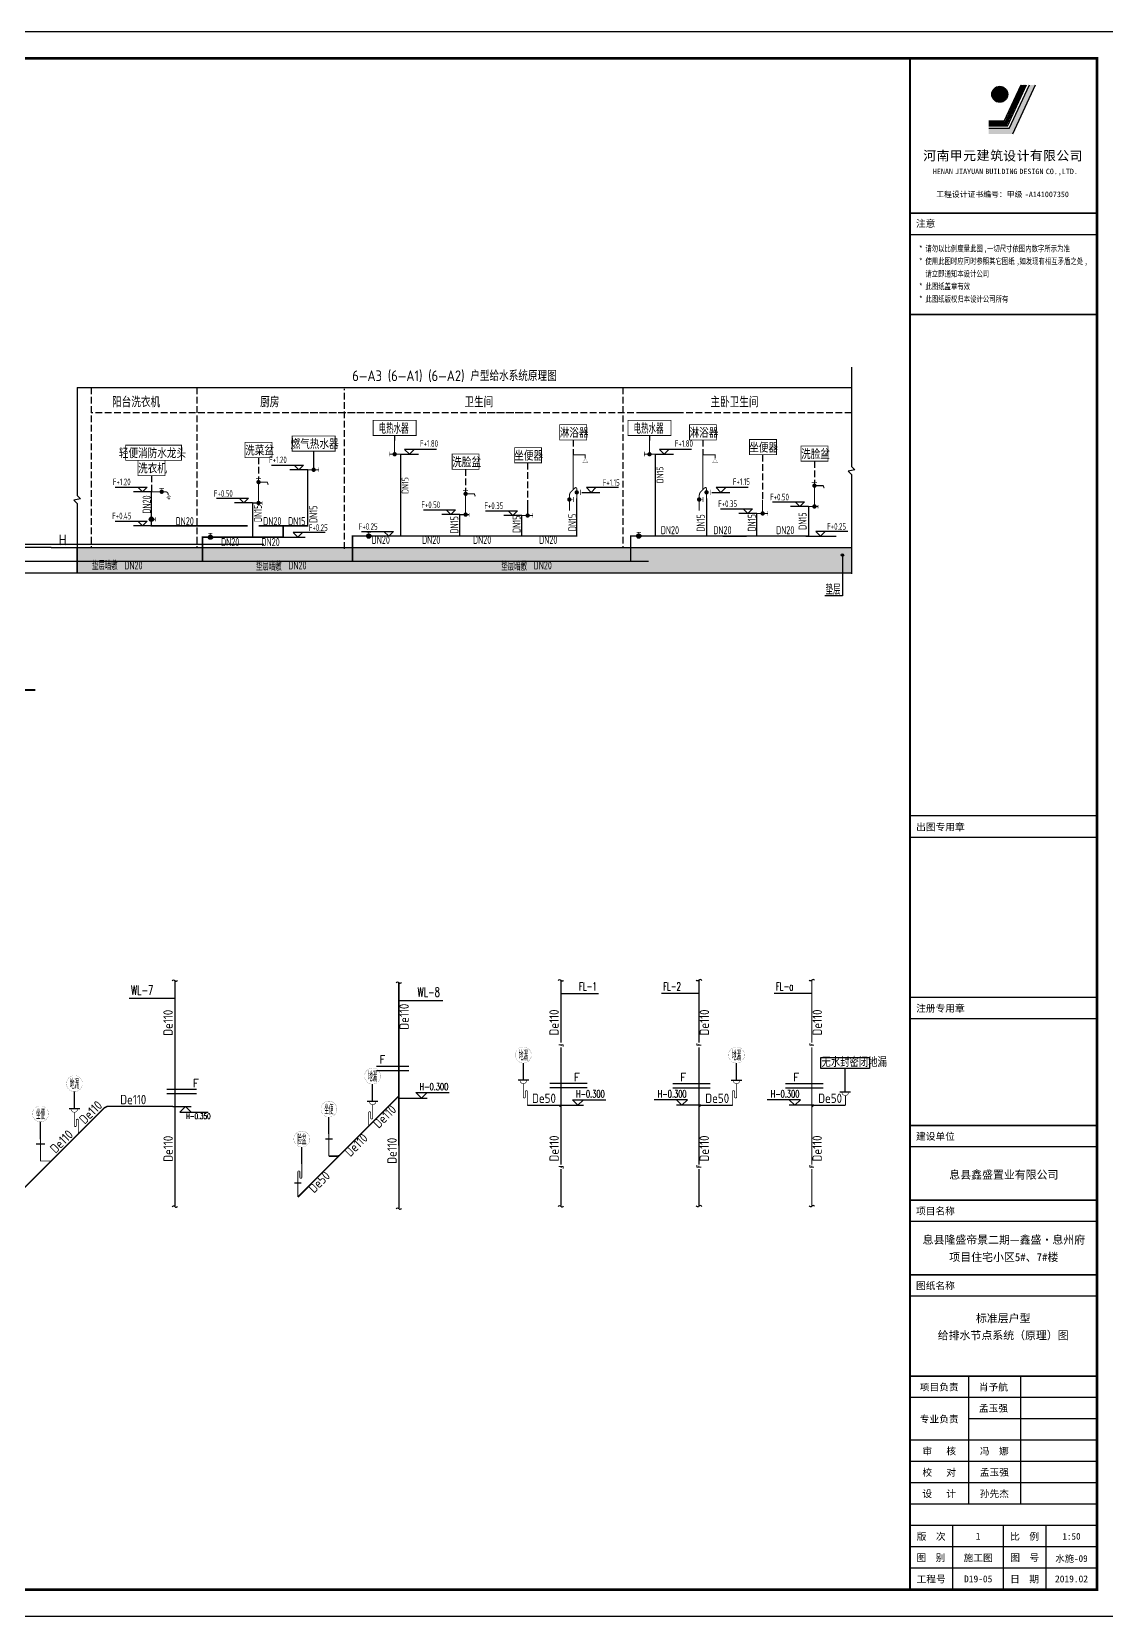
# Model space of a CAD drawing. Extents: x -287580 to -53108, y -522338 to -82629.
# Drawn here: x -94034 to -73889, y -480916 to -451216 of the extents above; entities that cross this region are included whole.
import ezdxf
from ezdxf.enums import TextEntityAlignment as Align

# ---------------------------------------------------------------- set-up
doc = ezdxf.new("R2010")
doc.units = 0
doc.header["$LTSCALE"] = 1000
doc.header["$MEASUREMENT"] = 0
doc.linetypes.add('CONTINOUS', pattern=[0])
doc.linetypes.add('DASH', pattern=[0.35, 0.25, -0.1])
for name, color, linetype in [('DIM_SYMB', 99, 'Continuous'), ('DIM_废水', 3, 'Continuous'), ('DIM_污水', 3, 'Continuous'), ('EQUIP_污水', 7, 'Continuous'), ('PIPE-废水', 31, 'Continuous'), ('PIPE-污水', 2, 'Continuous'), ('PIPE-给水', 3, 'Continuous'), ('PUB_TITLE', 146, 'Continuous'), ('TEXT_废水', 4, 'Continuous'), ('TK', 9, 'Continuous'), ('TWT_DIM', 3, 'Continuous'), ('TWT_ELEV', 3, 'Continuous'), ('TWT_IDEN', 3, 'Continuous'), ('TWT_TEXT', 7, 'Continuous'), ('WP_G_DN', 4, 'Continuous'), ('WP_G_EV', 4, 'Continuous'), ('WP_G_PJ', 7, 'Continuous'), ('套管', 6, 'Continuous'), ('给排水标注', 4, 'Continuous')]:
    doc.layers.add(name, color=color, linetype=linetype)
doc.styles.add('300', font='', dxfattribs={"width": 0.75, "height": 300})
doc.styles.add('_TCH_AXIS', font='COMPLEX', dxfattribs={"bigfont": 'GBCBIG'})
doc.styles.add('_TWT_DIM_ELE', font='SIMPLEX', dxfattribs={"width": 0.8, "height": 2.7, "bigfont": 'HZTXT'})
doc.styles.add('_TWT_PIPETEXT', font='SIMPLEX', dxfattribs={"width": 0.8, "height": 1.6, "bigfont": 'HZTXT'})
doc.styles.add('_TWT_SANITARY', font='', dxfattribs={"width": 0.8, "height": 3})
doc.styles.add('_TWT_SERIAL', font='COMPLEX', dxfattribs={"width": 0.8, "height": 3, "bigfont": 'HZTXT'})
doc.styles.add('H1', font='')
doc.styles.add('HZ', font='gbenor.shx', dxfattribs={"bigfont": 'gbcbig.shx'})
doc.styles.get("Standard").update_dxf_attribs({"font": 'gbenor.shx', "bigfont": 'gbcbig.shx'})
doc.styles.add('THT', font='simhei.ttf')
doc.styles.get('300').set_extended_font_data('SimSun')
doc.styles.get('_TWT_SANITARY').set_extended_font_data('SimSun')
doc.styles.get('H1').set_extended_font_data('SimSun')

# ---------------------------------------------------------------- blocks, each defined once
blk = doc.blocks.new('$GS003_2')
at = {"const_width": 30}
blk.add_lwpolyline([(0, 0), (400, 0, -0.443942), (486, -95, 1.105826)], format="xyb", dxfattribs=at)
for points, const_width in [([(231, 100), (359, 100)], 15), ([(296, 0), (296, 100)], 10), ([(486, -95), (551, -133), (439, -154), (533, -182), (468, -193), (525, -207), (494, -228)], 10)]:
    blk.add_lwpolyline(points, dxfattribs=dict(const_width=const_width))
at = {"const_width": 62.5}
blk.add_lwpolyline([(265, 0, 1), (327, 0, 1)], format="xyb", close=True, dxfattribs=at)
at = {"style": 'HZ', "width": 0.7, "flags": 1}
for tag in ['UNIT', 'WHAT', 'SPEC']:
    blk.add_attdef(tag, (0, 0), '', height=0.001, dxfattribs=at)
blk = doc.blocks.new('$BG_1')
blk.add_lwpolyline([(10.23, 1.77), (-1.77, 1.77), (0, 0), (1.77, 1.77)])
at = {"style": 'HZ', "width": 0.7}
blk.add_attdef('BG', text='', height=2.5, dxfattribs=at).set_placement((4.22, 2.77), align=Align.CENTER)
blk = doc.blocks.new('$GS010_2')
for points, const_width in [([(0, 0), (320, 0)], 30), ([(170, 0), (170, 400)], 30), ([(318, -60), (318, 70)], 15)]:
    blk.add_lwpolyline(points, dxfattribs=dict(const_width=const_width))
at = {"const_width": 62.5}
blk.add_lwpolyline([(139, 0, -1), (201, 0, -1)], format="xyb", close=True, dxfattribs=at)
at = {"style": 'HZ', "width": 0.7, "flags": 1}
for tag in ['UNIT', 'WHAT', 'SPEC']:
    blk.add_attdef(tag, (0, 0), '', height=0.001, dxfattribs=at)
blk = doc.blocks.new('$GS002_2')
for points, const_width in [([(92, 700), (242, 700)], 15), ([(170, 702), (170, 0)], 30), ([(170, 602), (420, 602), (450, 527)], 30), ([(0, 0), (273, 0)], 30), ([(273, 44), (273, -56)], 15)]:
    blk.add_lwpolyline(points, dxfattribs=dict(const_width=const_width))
at = {"const_width": 62.5}
for points in [[(139, 602, 1), (201, 602, 1)], [(139, 2, 1), (201, 2, 1)]]:
    blk.add_lwpolyline(points, format="xyb", close=True, dxfattribs=at)
at = {"style": 'HZ', "width": 0.7, "flags": 1}
for tag in ['UNIT', 'WHAT', 'SPEC']:
    blk.add_attdef(tag, (0, 0), '', height=0.001, dxfattribs=at)
blk = doc.blocks.new('$GS013_2')
for points, const_width in [([(106, 606), (106, 1606)], 30), ([(106, 1606), (456, 1606), (456, 1506)], 30), ([(212, 526), (322, 526)], 5), ([(322, 451), (322, 601)], 15), ([(0, 320), (110, 320)], 5), ([(110, 245), (110, 395)], 15)]:
    blk.add_lwpolyline(points, dxfattribs=dict(const_width=const_width))
at = {"const_width": 5}
blk.add_lwpolyline([(456, 1506), (531, 1376), (381, 1376)], close=True, dxfattribs=at)
at = {"const_width": 30}
blk.add_lwpolyline([(0, 0), (0, 434, -0.174699), (37, 537), (151, 651, -0.473687), (212, 645), (212, 358)], format="xyb", dxfattribs=at)
at = {"const_width": 62.5}
for points in [[(178, 527, 1), (240, 527, 1)], [(-34, 321, 1), (28, 321, 1)]]:
    blk.add_lwpolyline(points, format="xyb", close=True, dxfattribs=at)
at = {"style": 'HZ', "width": 0.7, "flags": 1}
for tag in ['UNIT', 'WHAT', 'SPEC']:
    blk.add_attdef(tag, (0, 0), '', height=0.001, dxfattribs=at)
blk = doc.blocks.new('asdfsghh')
at = {"const_width": 11.9}
for points in [[(-1138458, 119338), (-1138380, 119338)], [(-1138419, 119295), (-1138419, 119338)]]:
    blk.add_lwpolyline(points, dxfattribs=at)
at = {"const_width": 39.5}
blk.add_lwpolyline([(-1138439, 119266, -1), (-1138399, 119266, -1)], format="xyb", close=True, dxfattribs=at)
blk.add_circle((-1138419, 119266), 39.8)
blk = doc.blocks.new('图签AAAAA')
at = {"layer": 'PUB_TITLE'}
blk.add_hatch(color=256, dxfattribs=at).paths.add_polyline_path([(-170547, -194832), (-170773, -194832), (-171533, -196467), (-172306, -196467), (-172306, -196671), (-171402, -196671)])
h = blk.add_hatch(color=256, dxfattribs=at)
edge = h.paths.add_edge_path()
edge.add_ellipse((-171890, -195187), major_axis=(-212, 212), ratio=1, start_angle=0, end_angle=360)
for p, q in [((-171721, -196196), (-171086, -194832)), ((-171692, -196242), (-171035, -194832)), ((-171662, -196288), (-170985, -194832)), ((-171633, -196334), (-170934, -194832)), ((-171604, -196380), (-170884, -194832)), ((-171533, -196467), (-170773, -194832)), ((-171402, -196671), (-170547, -194832)), ((-171721, -196196), (-172306, -196196)), ((-171692, -196242), (-172306, -196242)), ((-171662, -196288), (-172306, -196288)), ((-171633, -196334), (-172306, -196334)), ((-171604, -196380), (-172306, -196380)), ((-171533, -196467), (-172306, -196467)), ((-175233, -199639), (-168250, -199639)), ((-168222, -199639), (-175233, -199639)), ((-175233, -199639), (-168222, -199639)), ((-175217, -199639), (-168206, -199639)), ((-175233, -200439), (-168222, -200439)), ((-175233, -200439), (-168222, -200439)), ((-175250, -203439), (-168250, -203439)), ((-168250, -222239), (-175261, -222239)), ((-168250, -223039), (-175261, -223039)), ((-168250, -229039), (-175261, -229039)), ((-168250, -229839), (-175261, -229839)), ((-168250, -233839), (-175261, -233839)), ((-168250, -233839), (-175261, -233839)), ((-168250, -233839), (-175261, -233839)), ((-168250, -234639), (-175261, -234639)), ((-168250, -234639), (-175261, -234639)), ((-168250, -236639), (-175261, -236639)), ((-168250, -237439), (-175261, -237439)), ((-168250, -239439), (-175261, -239439)), ((-168250, -239439), (-175261, -239439)), ((-168250, -240239), (-175261, -240239)), ((-168250, -243239), (-175261, -243239)), ((-168250, -243239), (-175261, -243239)), ((-168250, -243239), (-175261, -243239)), ((-168250, -243239), (-175261, -243239)), ((-168250, -243239), (-175261, -243239)), ((-168250, -243239), (-175261, -243239)), ((-168250, -243239), (-175261, -243239)), ((-173061, -243239), (-173061, -248039)), ((-171111, -243239), (-171111, -248039)), ((-168250, -244039), (-175261, -244039)), ((-168250, -244039), (-175261, -244039)), ((-168250, -244039), (-175261, -244039)), ((-168250, -244839), (-173061, -244839)), ((-168250, -244839), (-173061, -244839)), ((-168250, -244839), (-173061, -244839)), ((-168250, -245639), (-175261, -245639)), ((-168250, -245639), (-175261, -245639)), ((-168250, -245639), (-175261, -245639)), ((-168250, -246439), (-175261, -246439)), ((-168250, -246439), (-175261, -246439)), ((-168250, -246439), (-175261, -246439)), ((-168250, -247239), (-175261, -247239)), ((-168250, -247239), (-175261, -247239)), ((-168250, -247239), (-175261, -247239)), ((-168250, -248039), (-175261, -248039)), ((-168250, -248039), (-175261, -248039)), ((-168250, -248039), (-175261, -248039)), ((-168250, -248039), (-175261, -248039)), ((-168250, -248039), (-175261, -248039)), ((-168250, -248039), (-175261, -248039)), ((-168250, -248839), (-175261, -248839)), ((-173650, -251239), (-173650, -248839)), ((-171750, -251239), (-171750, -248839)), ((-170150, -251239), (-170150, -248839)), ((-168250, -249639), (-175261, -249639)), ((-168250, -250439), (-175261, -250439))]:
    blk.add_line(p, q, dxfattribs=at)
at = {"layer": 'PUB_TITLE', "const_width": 75}
blk.add_lwpolyline([(-175250, -251239), (-168250, -251239), (-168250, -193839), (-175250, -193839)], close=True, dxfattribs=at)
at = {"layer": 'PUB_TITLE'}
for points, const_width in [([(-175250, -251239), (-175250, -193839)], 75), ([(-175250, -193839), (-175250, -200506)], 60), ([(-175250, -251239), (-175250, -193839)], 40), ([(-168222, -199639), (-175233, -199639)], 60), ([(-175250, -200506), (-175250, -251239)], 60), ([(-175233, -203439), (-168222, -203439)], 56.5), ([(-175233, -203439), (-168222, -203439)], 56.5), ([(-168250, -233839), (-175261, -233839)], 60), ([(-168250, -233839), (-175261, -233839)], 40), ([(-168250, -236639), (-175261, -236639)], 60), ([(-168250, -239439), (-175261, -239439)], 60), ([(-168250, -243239), (-175261, -243239)], 60), ([(-168250, -243239), (-175261, -243239)], 40), ([(-168250, -251239), (-175261, -251239)], 40)]:
    blk.add_lwpolyline(points, dxfattribs=dict(at, const_width=const_width))
blk.add_lwpolyline([(-175250, -193839), (-168250, -193839), (-168250, -199639), (-175250, -199639)], close=True, dxfattribs=at)
blk.add_ellipse((-171890, -195187), major_axis=(-212, 212), ratio=1, start_param=3.926991, end_param=10.210176, dxfattribs=at)
at = {"layer": 'PUB_TITLE', "style": 'THT'}
for s, height, p in [('河', 352, (-174760, -197662)), ('南', 352, (-174258, -197665)), ('甲', 352, (-173763, -197657)), ('元', 352, (-173261, -197659)), ('建', 352, (-172756, -197649)), ('筑', 352, (-172248, -197659)), ('设', 352, (-171760, -197669)), ('计', 352, (-171251, -197664)), ('有', 352, (-170763, -197654)), ('限', 352, (-170263, -197658)), ('公', 352, (-169766, -197663)), ('司', 352, (-169268, -197670)), ('HENAN', 201.1, (-174396, -198177)), ('JIAYUAN', 201.1, (-173566, -198177)), ('BUILDING', 201.1, (-172432, -198177)), ('DESIGN', 201.1, (-171156, -198177)), ('CO.,LTD.', 201.1, (-170164, -198177)), ('工程设计证书编号：甲级', 210.3, (-174276, -199040)), ('-A141007350', 210.3, (-170950, -199040)), ('注意', 260, (-175033, -200160))]:
    blk.add_text(s, height=height, dxfattribs=at).set_placement(p)
at = {"layer": 'PUB_TITLE', "style": '300', "width": 0.75}
for s, height, p in [('*', 228, (-174922, -201081)), ('*', 228, (-174922, -201554)), ('使用此图时应同时参照其它图纸', 227.85, (-174679, -201554)), ('请勿以比例度量此图', 227.8, (-174679, -201081)), (',', 228, (-172492, -201081)), ('一切尺寸依图内数字所示为准', 227.85, (-172371, -201081)), ('如发现有相互矛盾之处', 227.8, (-171155, -201554)), ('请立即通知本设计公司', 227.8, (-174679, -202027)), (',', 228, (-171277, -201554)), (',', 228, (-168725, -201554)), ('*', 228, (-174922, -202500)), ('此图纸盖章有效', 227.8, (-174679, -202500)), ('*', 228, (-174922, -202973)), ('此图纸版权归本设计公司所有', 227.85, (-174679, -202973))]:
    blk.add_text(s, height=height, dxfattribs=at).set_placement(p)
at = {"layer": 'PUB_TITLE', "style": 'THT'}
for s, p in [('出图专用章', (-174115, -222639)), ('注册专用章', (-174115, -229439)), ('建设单位', (-174302, -234239)), ('项目名称', (-174302, -237039)), ('图纸名称', (-174302, -239839)), ('项目负责', (-174161, -243639)), ('肖予航', (-172128, -243639)), ('专业负责', (-174161, -244839)), ('孟玉强', (-172128, -244439)), ('审   核', (-174161, -246039)), ('冯  娜', (-172093, -246039)), ('校   对', (-174161, -246839)), ('孟玉强', (-172093, -246839)), ('设   计', (-174161, -247639)), ('孙先杰', (-172093, -247639)), ('版  次', (-174461, -249239)), ('1', (-172700, -249239)), ('比  例', (-170961, -249239)), ('图  别', (-174472, -250039)), ('施工图', (-172700, -250039)), ('图  号', (-170954, -250039)), ('工程号', (-174461, -250839)), ('D19-05', (-172698, -250839)), ('日  期', (-170961, -250839)), ('2019.02', (-169200, -250839))]:
    blk.add_text(s, height=260, dxfattribs=at).set_placement(p, align=Align.MIDDLE)
at = {"layer": 'PUB_TITLE', "color": 63, "style": 'H1', "width": 1}
for s, p in [('息县鑫盛置业有限公司', (-171736, -235687)), ('息县隆盛帝景二期—鑫盛•息州府', (-171736, -238125)), ('项目住宅小区5#、7#楼', (-171736, -238776))]:
    blk.add_text(s, height=300, dxfattribs=at).set_placement(p, align=Align.MIDDLE_CENTER)
blk = doc.blocks.new('$TwtSys$00000132')
at = {"elevation": 0}
blk.add_lwpolyline([(7, -101, -0.575183), (0, 0, 0.604745), (-11, 101, 16.924828)], format="xyb", dxfattribs=at)
blk = doc.blocks.new('$ATTACHMENT$00000196')
blk.add_line((53, 944), (-347, 944))
for points, const_width in [([(-25, 944, -1.067664), (-275, 944)], 20), ([(0, 0), (0, 512, 1), (-75, 512), (-75, 312, -1), (-150, 312), (-150, 810)], 30)]:
    blk.add_lwpolyline(points, format="xyb", dxfattribs=dict(const_width=const_width))
at = {"style": 'HZ', "flags": 1}
for tag in ['WHAT', 'SPEC', 'UNIT']:
    blk.add_attdef(tag, (-150, 810), '', height=0.001, dxfattribs=at)
blk = doc.blocks.new('$ATTACHMENT$00000054')
at = {"const_width": 30}
blk.add_lwpolyline([(0, 0), (0, 944, -1), (75, 944), (75, 744, 1), (150, 744), (150, 1244)], format="xyb", dxfattribs=at)
blk = doc.blocks.new('$ATTACHMENT$00000066')
blk.add_line((-212, 500), (188, 500))
at = {"const_width": 20}
blk.add_lwpolyline([(-134, 500, 1.067664), (116, 500)], format="xyb", dxfattribs=at)
at = {"const_width": 30}
blk.add_lwpolyline([(0, 367), (0, 0)], dxfattribs=at)
at = {"style": 'HZ', "width": 0.7, "flags": 1}
for tag in ['UNIT', 'WHAT', 'SPEC']:
    blk.add_attdef(tag, (0, 0), '', height=0.001, dxfattribs=at)

msp = doc.modelspace()

# ---------------------------------------------------------------- hatches: boundary and pattern name
h = msp.add_hatch()
h.set_pattern_fill('砂石碎砖', color=8, scale=250, style=0)
h.set_pattern_definition([(50, (-534845.23, -101894.75), (179.315046, -15.688034), [18.75, -206.25]), (355, (-534845.23, -101894.75), (-34.687833, 188.048033), [15, -165]), (100.4514, (-534830.29, -101896.06), (144.627345, 172.359886), [15.93505, -175.28553]), (46.1842, (-534845.23, -101844.75), (266.81026, -41.37975), [28.125, -309.375]), (96.6356, (-534823, -101848.2), (233.66568, 243.52947), [23.90257, -262.92825]), (351.1842, (-534845.23, -101844.75), (233.66549, 243.52965), [22.5, -247.5]), (21, (-534820.23, -101857.25), (149.226763, -100.654723), [18.75, -206.25]), (326, (-534820.23, -101857.25), (60.828833, 181.28751), [15, -165]), (71.4514, (-534807.8, -101865.64), (210.055657, 80.632624), [15.93505, -175.28553])])
h.paths.add_polyline_path([(-93180.8, -460884.7), (-93180.8, -461364.3), (-78666, -461364.3), (-78666, -460884.7)])
at = {"layer": 'PIPE-废水', "linetype": 'DASH'}
for points in [[(-84150, -471337.5), (-84150, -471326.3), (-84145.8, -471326.3)], [(-84150, -471337.5), (-84142.6, -471329), (-84145.8, -471326.3)], [(-81487.5, -471337.5), (-81494.9, -471329), (-81491.7, -471326.3)], [(-81487.5, -471337.5), (-81487.5, -471326.3), (-81491.7, -471326.3)], [(-79371, -471337.5), (-79378.4, -471329), (-79375.2, -471326.3)], [(-79371, -471337.5), (-79371, -471326.3), (-79375.2, -471326.3)]]:
    msp.add_hatch(color=256, dxfattribs=at).paths.add_polyline_path(points)
at = {"layer": 'PIPE-污水', "linetype": 'DASH'}
for points in [[(-87169.4, -471183.4), (-87179.1, -471173.6), (-87169.4, -471163.9)], [(-92674.4, -471387.6), (-92684.1, -471377.9), (-92682.6, -471376.4)]]:
    msp.add_hatch(color=256, dxfattribs=at).paths.add_polyline_path(points)
at = {"layer": 'PIPE-污水'}
for points in [[(-87169.4, -471183.4), (-87159.6, -471173.6), (-87169.4, -471163.9)], [(-92674.4, -471387.6), (-92680.7, -471375.4), (-92682.6, -471376.4)], [(-88304, -472291.5), (-88304, -472305.2), (-88301.9, -472305.2)], [(-88304, -472291.5), (-88299.8, -472304.6), (-88301.9, -472305.2)]]:
    msp.add_hatch(color=256, dxfattribs=at).paths.add_polyline_path(points)
at = {"layer": 'PIPE-给水'}
for points in [[(-91789.3, -460475.8), (-91789.3, -460489.6), (-91801.8, -460489.6)], [(-88859, -460475.8), (-88859, -460489.6), (-88846.5, -460489.6)], [(-90831.1, -460689.8), (-90844.8, -460689.8), (-90844.8, -460676.1)], [(-90831.1, -460689.8), (-90831.1, -460676.1), (-90844.8, -460676.1)], [(-89321.1, -460689.8), (-89307.3, -460689.8), (-89307.3, -460703.6)], [(-89321.1, -460689.8), (-89321.1, -460703.6), (-89307.3, -460703.6)], [(-88019.8, -460668.8), (-88033.5, -460668.8), (-88033.5, -460655.1)], [(-88019.8, -460668.8), (-88019.8, -460655.1), (-88033.5, -460655.1)], [(-83814.8, -460668.8), (-83814.8, -460682.6), (-83802.3, -460682.6)], [(-82803.5, -460668.8), (-82803.5, -460655.1), (-82816, -460655.1)], [(-79470, -460668.8), (-79470, -460682.6), (-79457.5, -460682.6)]]:
    msp.add_hatch(color=256, dxfattribs=at).paths.add_polyline_path(points)
at = {"layer": 'PIPE-给水', "linetype": 'Continuous'}
for points in [[(-91789.3, -460475.8), (-91801.8, -460475.8), (-91801.8, -460489.6)], [(-88859, -460475.8), (-88846.5, -460475.8), (-88846.5, -460489.6)], [(-83814.8, -460668.8), (-83802.3, -460668.8), (-83802.3, -460682.6)], [(-82803.5, -460668.8), (-82816, -460668.8), (-82816, -460655.1)], [(-79470, -460668.8), (-79457.5, -460668.8), (-79457.5, -460682.6)]]:
    msp.add_hatch(color=256, dxfattribs=at).paths.add_polyline_path(points)

# ---------------------------------------------------------------- linework, layer by layer
msp.add_line((-93953.1, -472059.6), (-93785.2, -472059.6))
for points in [[(-78666, -457502.8), (-78666, -459363.5), (-78602.4, -459427.1), (-78729.6, -459449.8), (-78666, -459513.5), (-78666, -461374.1)], [(-93180.8, -457884.7), (-93180.8, -459908.5), (-93117.2, -459972.1), (-93244.4, -459994.8), (-93180.8, -460058.5), (-93180.8, -461364.3)], [(-93180.8, -457884.7), (-78666, -457884.7)], [(-93180.8, -460884.7), (-78666, -460884.7)], [(-78666, -461364.3), (-93180.8, -461364.3), (-93180.8, -460884.7), (-78666, -460884.7)]]:
    msp.add_lwpolyline(points)
for points, const_width in [([(-88462.5, -472291.5), (-88462.5, -472291.5), (-88462.5, -471875.2)], 20), ([(-93669.1, -472382.4), (-93869.1, -472382.4), (-93869.1, -471969.6)], 15)]:
    msp.add_lwpolyline(points, dxfattribs=dict(const_width=const_width))
msp.add_circle((-78836.4, -461023.7), 24)
at = {"layer": 'DIM_SYMB', "const_width": 35}
msp.add_lwpolyline([(-98232.6, -463555.4), (-93967.3, -463555.4)], dxfattribs=at)
at = {"layer": 'DIM_废水', "linetype": 'CONTINOUS'}
for p, q in [((-84112.7, -469244), (-83846.5, -469244)), ((-83846.5, -469244), (-83410.9, -469244)), ((-81791, -469244), (-82226.6, -469244)), ((-81524.8, -469244), (-81791, -469244)), ((-79674.5, -469244), (-80114.3, -469244)), ((-79408.3, -469244), (-79674.5, -469244))]:
    msp.add_line(p, q, dxfattribs=at)
at = {"layer": 'DIM_污水'}
for p, q in [((-91533.7, -469336.3, 0), (-92207.4, -469336.3, 0)), ((-91349, -469336.3, 0), (-91533.7, -469336.3, 0)), ((-87151.6, -469373.8, 0), (-86966.9, -469373.8, 0)), ((-86966.9, -469373.8, 0), (-86329.1, -469373.8, 0))]:
    msp.add_line(p, q, dxfattribs=at)
at = {"layer": 'EQUIP_污水'}
for p, q in [((-88529.2, -471963.4), (-88395.8, -471963.4)), ((-88979.8, -472796, 0), (-89109.7, -472796, 0))]:
    msp.add_line(p, q, dxfattribs=at)
at = {"layer": 'PIPE-废水', "linetype": 'DASH', "ltscale": 0.5, "const_width": 22.5}
for points in [[(-84112.8, -468995.2), (-84112.3, -470166.2)], [(-81524.7, -468995.2), (-81525.2, -470166.2)], [(-79408.2, -468995.2), (-79408.7, -470166.2)], [(-84112.3, -470249.7), (-84111.5, -472449.6)], [(-81525.2, -470249.7), (-81526, -472449.6)], [(-79408.7, -470249.7), (-79409.5, -472449.6)], [(-84150, -471337.5), (-84742.5, -471337.5)], [(-84111.9, -471371), (-84150, -471337.5)], [(-81525.6, -471371), (-81487.5, -471337.5)], [(-81487.5, -471337.5), (-80895, -471337.5)], [(-79409.1, -471371), (-79371, -471337.5)], [(-79371, -471337.5), (-78778.5, -471337.5)], [(-84111.4, -472531.3), (-84111.2, -473217.5)], [(-81526.1, -472531.3), (-81526.3, -473217.5)], [(-79409.6, -472531.3), (-79409.8, -473217.5)]]:
    msp.add_lwpolyline(points, dxfattribs=at)
at = {"layer": 'PIPE-污水', "linetype": 'DASH', "ltscale": 0.5, "const_width": 27.5}
for points in [[(-91349, -469000.1), (-91347.3, -473222.4)], [(-87151.6, -469037.7), (-87150.7, -471202)], [(-87169.4, -471183.4), (-87717.5, -471731.5)], [(-87150.7, -471202), (-87149.9, -473260)], [(-92674.4, -471387.6), (-93159.8, -471873.1)], [(-92618.8, -471358.6), (-91386.8, -471358.6)], [(-93159.8, -471873.1), (-94617, -473330.3)], [(-87717.5, -471731.5), (-88265.1, -472279.1)], [(-88265.1, -472279.1), (-89044.8, -473058.8)]]:
    msp.add_lwpolyline(points, dxfattribs=at)
at = {"layer": 'PIPE-污水', "ltscale": 0.5, "const_width": 27.5}
for points in [[(-87150.7, -471202), (-87169.4, -471183.4)], [(-92674.4, -471387.6), (-92618.8, -471358.6)], [(-92621.2, -471358.6), (-92618.8, -471358.6)], [(-88462.5, -472291.5), (-88304, -472291.5)], [(-88304, -472291.5), (-88265.1, -472279.1)]]:
    msp.add_lwpolyline(points, dxfattribs=at)
at = {"layer": 'PIPE-给水', "linetype": 'Continuous', "ltscale": 0.5, "const_width": 25}
for points in [[(-87119.8, -460668.8), (-87119.8, -459134.8)], [(-82341.8, -460668.8), (-82341.8, -459134.8)], [(-88859, -460475.8), (-88859, -459427)], [(-91789.3, -460475.8), (-91789.3, -459837.9)], [(-89892.1, -460689.8), (-89892.1, -460049)], [(-83814.8, -460668.8), (-83814.8, -459959.6)], [(-81381.5, -460668.8), (-81381.5, -459959.6)], [(-86010.4, -460668.8), (-86010.4, -460267.5)], [(-84847.1, -460668.8), (-84847.1, -460283.5)], [(-80441.9, -460668.8), (-80441.9, -460244.5)], [(-79470, -460668.8), (-79470, -460115.5)], [(-82803.5, -461145.5), (-82803.5, -460668.8)], [(-90831.1, -461145.5), (-95727.9, -461145.5)], [(-90831.1, -461145.5), (-88019.8, -461145.5)], [(-88019.8, -461145.5), (-82803.5, -461145.5)], [(-82803.5, -461145.5), (-82470, -461145.5)]]:
    msp.add_lwpolyline(points, dxfattribs=at)
at = {"layer": 'PIPE-给水', "ltscale": 0.5, "const_width": 27.5}
for points in [[(-89986.8, -460475.8), (-91789.3, -460475.8)], [(-89321.1, -460475.8), (-89777.6, -460475.8)], [(-88859, -460475.8), (-89321.1, -460475.8)], [(-89321.1, -460689.8), (-89321.1, -460475.8)], [(-90831.1, -460689.8), (-90831.1, -461145.5)], [(-90831.1, -460689.8), (-89892.1, -460689.8)], [(-89892.1, -460689.8), (-89321.1, -460689.8)], [(-88019.8, -460668.8), (-88019.8, -461145.5)], [(-87119.8, -460668.8), (-88019.8, -460668.8)], [(-86010.4, -460668.8), (-87119.8, -460668.8)], [(-84847.1, -460668.8), (-86010.4, -460668.8)], [(-83814.8, -460668.8), (-84847.1, -460668.8)], [(-82803.5, -460668.8), (-82341.8, -460668.8)], [(-82341.8, -460668.8), (-81381.5, -460668.8)], [(-81381.5, -460668.8), (-80441.9, -460668.8)], [(-80441.9, -460668.8), (-79470, -460668.8)]]:
    msp.add_lwpolyline(points, dxfattribs=at)
at = {"layer": 'PUB_TITLE'}
msp.add_lwpolyline([(-115616, -480915.5), (-73566, -480915.5), (-73566, -451215.5), (-115616, -451215.5)], close=True, dxfattribs=at)
at = {"layer": 'PUB_TITLE', "const_width": 50}
msp.add_lwpolyline([(-114366, -480415.5), (-74066, -480415.5), (-74066, -451715.5), (-114366, -451715.5)], close=True, dxfattribs=at)
at = {"layer": 'TWT_DIM', "ltscale": 0.05}
for p, q in [((-84816.1, -470865.7), (-84816.1, -470545.4)), ((-80821.4, -470865.7), (-80821.4, -470545.4)), ((-78784.5, -471087.5), (-78784.5, -470647.2)), ((-87643.9, -471259.7), (-87643.9, -470939.4)), ((-93233.4, -471401.3), (-93233.4, -471081)), ((-88462.5, -471875.2), (-88462.5, -471559.3)), ((-93869.1, -471969.6), (-93869.1, -471649.3)), ((-88969.7, -472436.9), (-88969.7, -472121))]:
    msp.add_line(p, q, dxfattribs=at)
at = {"layer": 'TWT_ELEV', "linetype": 'CONTINOUS'}
for p, q in [((-87150.7, -471202), (-86620.7, -471202)), ((-86725.7, -471202), (-86830.7, -471097)), ((-86830.7, -471097), (-86205.3, -471097)), ((-86725.7, -471202), (-86620.7, -471097)), ((-84150, -471337.5), (-83688.4, -471337.5)), ((-83793.4, -471337.5), (-83898.4, -471232.5)), ((-83898.4, -471232.5), (-83272.9, -471232.5)), ((-83793.4, -471337.5), (-83688.4, -471232.5)), ((-81739.1, -471232.5), (-82364.6, -471232.5)), ((-81844.1, -471337.5), (-81949.1, -471232.5)), ((-81487.5, -471337.5), (-81949.1, -471337.5)), ((-81844.1, -471337.5), (-81739.1, -471232.5)), ((-79622.6, -471232.5), (-80248.1, -471232.5)), ((-79727.6, -471337.5), (-79832.6, -471232.5)), ((-79371, -471337.5), (-79832.6, -471337.5)), ((-79727.6, -471337.5), (-79622.6, -471232.5))]:
    msp.add_line(p, q, dxfattribs=at)
at = {"layer": 'TWT_ELEV'}
for p, q in [((-91386.8, -471358.6), (-91047.5, -471358.6)), ((-91152.5, -471358.6), (-91257.5, -471463.6)), ((-91257.5, -471463.6), (-90724.9, -471463.6)), ((-91152.5, -471358.6), (-91047.5, -471463.6))]:
    msp.add_line(p, q, dxfattribs=at)
at = {"layer": 'TWT_IDEN', "const_width": 2.5}
for points in [[(-84666.1, -470395.4, 1), (-84966.1, -470395.4, 1)], [(-80671.4, -470395.4, 1), (-80971.4, -470395.4, 1)], [(-87493.9, -470789.4, 1), (-87793.9, -470789.4, 1)], [(-93083.4, -470931, 1), (-93383.4, -470931, 1)], [(-88312.5, -471409.3, 1), (-88612.5, -471409.3, 1)], [(-93719.1, -471499.3, 1), (-94019.1, -471499.3, 1)], [(-88819.7, -471971, 1), (-89119.7, -471971, 1)]]:
    msp.add_lwpolyline(points, format="xyb", close=True, dxfattribs=at)
at = {"layer": 'WP_G_DN', "linetype": 'DASH', "ltscale": 0.5}
for points in [[(-92921.7, -457884.7), (-92921.7, -460884.7)], [(-90937.3, -457884.7), (-90937.3, -460884.7)], [(-88170, -460906.3), (-88170, -457906.3)], [(-82953.9, -457884.7), (-82953.9, -460884.7)], [(-87637.6, -458358), (-92921.7, -458358)], [(-84819, -458358), (-89042, -458358)], [(-81872.2, -458358), (-85579.6, -458358)], [(-78666, -458358), (-82588.7, -458358)], [(-83883.7, -458867.2), (-83883.7, -459148.1)], [(-81450.5, -458867.2), (-81450.5, -459148.1)], [(-80331.4, -459144.9), (-80331.4, -459985.5)], [(-89781.6, -459199.3), (-89781.6, -459594)], [(-85899.9, -459417.8), (-85899.9, -459812.5)], [(-84736.6, -459296.9), (-84736.6, -460137.5)], [(-79359.5, -459265.8), (-79359.5, -459660.5)], [(-91789.3, -459535), (-91789.3, -459837.9)]]:
    msp.add_lwpolyline(points, dxfattribs=at)
at = {"layer": 'WP_G_DN', "const_width": 15}
for points in [[(-86827.8, -458499.6), (-87632.8, -458499.6), (-87632.8, -458785.1), (-86827.8, -458785.1)], [(-82049.8, -458499.6), (-82854.8, -458499.6), (-82854.8, -458785.1), (-82049.8, -458785.1)], [(-89150.9, -458791.9), (-88346, -458791.9), (-88346, -459077.3), (-89150.9, -459077.3)], [(-84136.2, -458581.8), (-83631.3, -458581.8), (-83631.3, -458867.2), (-84136.2, -458867.2)], [(-81703, -458581.8), (-81198, -458581.8), (-81198, -458867.2), (-81703, -458867.2)], [(-80576.7, -458859.4), (-80071.7, -458859.4), (-80071.7, -459144.9), (-80576.7, -459144.9)], [(-92273.9, -458964.1), (-91226.3, -458964.1), (-91226.3, -459249.6), (-92273.9, -459249.6)], [(-90034.1, -458913.9), (-89529.1, -458913.9), (-89529.1, -459199.3), (-90034.1, -459199.3)], [(-86152.4, -459132.4), (-85647.5, -459132.4), (-85647.5, -459417.8), (-86152.4, -459417.8)], [(-84981.9, -459011.4), (-84476.9, -459011.4), (-84476.9, -459296.9), (-84981.9, -459296.9)], [(-79612, -458980.4), (-79107.1, -458980.4), (-79107.1, -459265.8), (-79612, -459265.8)], [(-92041.8, -459249.6), (-91536.8, -459249.6), (-91536.8, -459535), (-92041.8, -459535)]]:
    msp.add_lwpolyline(points, close=True, dxfattribs=at)
at = {"layer": 'WP_G_DN'}
for points in [[(-87230.3, -458785.1), (-87230.3, -458874.8)], [(-82452.3, -458785.1), (-82452.3, -458874.8)], [(-88748.5, -459077.3), (-88748.5, -459167)], [(-78836.4, -461023.7), (-78836.4, -461790), (-79165, -461790)]]:
    msp.add_lwpolyline(points, dxfattribs=at)
at = {"layer": 'WP_G_EV'}
for p, q in [((-87119.8, -459134.8), (-86782.2, -459134.8)), ((-82341.8, -459134.8), (-82004.2, -459134.8)), ((-88859, -459427), (-89196.6, -459427)), ((-91789.3, -459837.9), (-92126.9, -459837.9)), ((-89892.1, -460049), (-90229.7, -460049)), ((-83720, -459849.9), (-83382.4, -459849.9)), ((-81286.8, -459849.9), (-80949.1, -459849.9)), ((-86010.4, -460267.5), (-86348.1, -460267.5)), ((-84847.1, -460283.5), (-85184.8, -460283.5)), ((-80441.9, -460244.5), (-80779.6, -460244.5)), ((-79470, -460115.5), (-79807.7, -460115.5)), ((-91789.3, -460475.8), (-92126.9, -460475.8)), ((-89371.1, -460689.8), (-88906.1, -460689.8)), ((-89145.1, -460689.8), (-88906.1, -460689.8)), ((-87292.5, -460668.8), (-87531.5, -460668.8)), ((-81074.8, -460668.8), (-80817.8, -460668.8)), ((-80969.1, -460668.8), (-80631.5, -460668.8)), ((-79518.8, -460668.8), (-78953.8, -460668.8))]:
    msp.add_line(p, q, dxfattribs=at)
at = {"layer": '套管'}
for p, q in [((-89680.4, -460824.1), (-102565.4, -460824.1)), ((-93667.5, -460884.7), (-99646.8, -460884.7)), ((-93667.5, -460884.7), (-92527.8, -460884.7))]:
    msp.add_line(p, q, dxfattribs=at)
at = {"layer": '给排水标注'}
msp.add_line((-93180.8, -461364.3), (-98993.8, -461364.3), dxfattribs=at)
at = {"layer": '给排水标注', "linetype": 'DASH'}
msp.add_line((-78836.4, -461790), (-79165, -461790), dxfattribs=at)
at = {"layer": '给排水标注', "ltscale": 0.05}
for p, q in [((-86966.9, -470613.7, 0), (-87567.4, -470613.7, 0)), ((-86966.9, -470693.8, 0), (-87567.4, -470693.8, 0)), ((-90944, -471040.9, 0), (-91499.6, -471040.9, 0)), ((-83621.1, -470932.2, 0), (-84323.4, -470932.2, 0)), ((-83621.1, -471012.3, 0), (-84323.4, -471012.3, 0)), ((-82016.4, -470932.2, 0), (-81314.1, -470932.2, 0)), ((-82016.4, -471012.3, 0), (-81314.1, -471012.3, 0)), ((-79899.9, -470932.2, 0), (-79197.6, -470932.2, 0)), ((-79899.9, -471012.3, 0), (-79197.6, -471012.3, 0)), ((-90944, -471121, 0), (-91499.6, -471121, 0))]:
    msp.add_line(p, q, dxfattribs=at)
at = {"layer": '给排水标注'}
msp.add_lwpolyline([(-79242, -470440.7), (-78327, -470440.7), (-78327, -470647.2), (-79242, -470647.2)], close=True, dxfattribs=at)

# ---------------------------------------------------------------- block references
at = {"yscale": 0.6499999999068677, "zscale": 0.6499999999068677}
for name, p, xscale in [('$GS010_2', (-88859, -459427), 0.6499999999068677), ('$GS010_2', (-87119.8, -459134.8), -0.6499999999068677), ('$GS013_2', (-83952.7, -460192), 0.6499999999068677), ('$GS010_2', (-82341.8, -459134.8), -0.6499999999068677), ('$GS013_2', (-81519.4, -460192), 0.6499999999068677), ('$GS010_2', (-84847.1, -460283.5), 0.6499999999068677), ('$GS010_2', (-80441.9, -460244.5), 0.6499999999068677)]:
    msp.add_blockref(name, p, dxfattribs=dict(at, xscale=xscale))
at = {"layer": 'EQUIP_污水', "xscale": 0.5, "zscale": 0.5}
for name, p, yscale, rotation in [('$TwtSys$00000132', (-91349, -469000.1), 0.5, 270), ('$TwtSys$00000132', (-87151.6, -469037.7), 0.5, 270), ('$TwtSys$00000132', (-84112.8, -468995.2), 0.5, 270), ('$TwtSys$00000132', (-81524.7, -468995.2), -0.5, 270), ('$TwtSys$00000132', (-79408.2, -468995.2), -0.5, 270), ('$ATTACHMENT$00000196', (-80895, -471337.5), -0.5, 180), ('$ATTACHMENT$00000196', (-87717.5, -471731.5), -0.5, 180), ('$TwtSys$00000132', (-91349, -473235.1), 0.5, 270), ('$TwtSys$00000132', (-87151.6, -473272.7), 0.5, 270), ('$TwtSys$00000132', (-84112.8, -473230.2), 0.5, 270), ('$TwtSys$00000132', (-81524.7, -473230.2), -0.5, 270), ('$TwtSys$00000132', (-79408.2, -473230.2), -0.5, 270)]:
    msp.add_blockref(name, p, dxfattribs=dict(at, yscale=yscale, rotation=rotation))
at = {"layer": 'EQUIP_污水', "xscale": 0.5, "yscale": 0.5, "zscale": 0.5}
for name, p in [('$ATTACHMENT$00000196', (-84742.5, -471337.5)), ('$ATTACHMENT$00000066', (-78778.5, -471337.5)), ('$ATTACHMENT$00000196', (-93159.8, -471873.1)), ('$ATTACHMENT$00000054', (-89044.8, -473058.8))]:
    msp.add_blockref(name, p, dxfattribs=at)
at = {"layer": 'WP_G_EV'}
ref = msp.add_blockref('$BG_1', (-86954, -459134.8), dxfattribs=dict(at, xscale=50, yscale=50, zscale=50))
ref.add_attrib('BG', 'F+1.80', dxfattribs={"layer": '0', "height": 125, "rotation": 360, "style": 'HZ', "width": 0.7}).set_placement((-86585.1, -458996.4), align=Align.CENTER)
ref = msp.add_blockref('$BG_1', (-82176, -459134.8), dxfattribs=dict(at, xscale=50, yscale=50, zscale=50))
ref.add_attrib('BG', 'F+1.80', dxfattribs={"layer": '0', "height": 125, "rotation": 360, "style": 'HZ', "width": 0.7}).set_placement((-81807.1, -458996.4), align=Align.CENTER)
ref = msp.add_blockref('$BG_1', (-89024.8, -459427), dxfattribs=dict(at, xscale=-50, yscale=50, zscale=50))
ref.add_attrib('BG', 'F+1.20', dxfattribs={"layer": '0', "height": 125, "style": 'HZ', "width": 0.7}).set_placement((-89417.8, -459302.3), align=Align.CENTER)
ref = msp.add_blockref('$BG_1', (-91955.1, -459837.9), dxfattribs=dict(at, xscale=-50, yscale=50, zscale=50))
ref.add_attrib('BG', 'F+1.20', dxfattribs={"layer": '0', "height": 125, "style": 'HZ', "width": 0.7}).set_placement((-92345.3, -459715.8), align=Align.CENTER)
ref = msp.add_blockref('$BG_1', (-83546.1, -459849.9), dxfattribs=dict(at, xscale=50, yscale=50, zscale=50))
ref.add_attrib('BG', 'F+1.15', dxfattribs={"layer": '0', "height": 125, "rotation": 360, "style": 'HZ', "width": 0.7}).set_placement((-83169.3, -459728.3), align=Align.CENTER)
ref = msp.add_blockref('$BG_1', (-81112.9, -459849.9), dxfattribs=dict(at, xscale=50, yscale=50, zscale=50))
ref.add_attrib('BG', 'F+1.15', dxfattribs={"layer": '0', "height": 125, "rotation": 360, "style": 'HZ', "width": 0.7}).set_placement((-80728.7, -459711.5), align=Align.CENTER)
ref = msp.add_blockref('$BG_1', (-90057.9, -460049), dxfattribs=dict(at, xscale=-50, yscale=50, zscale=50))
ref.add_attrib('BG', 'F+0.50', dxfattribs={"layer": '0', "height": 125, "style": 'HZ', "width": 0.7}).set_placement((-90441.3, -459932.8), align=Align.CENTER)
ref = msp.add_blockref('$BG_1', (-86176.3, -460267.5), dxfattribs=dict(at, xscale=-50, yscale=50, zscale=50))
ref.add_attrib('BG', 'F+0.50', dxfattribs={"layer": '0', "height": 125, "style": 'HZ', "width": 0.7}).set_placement((-86553.3, -460145.3), align=Align.CENTER)
ref = msp.add_blockref('$BG_1', (-85013, -460283.5), dxfattribs=dict(at, xscale=-50, yscale=50, zscale=50))
ref.add_attrib('BG', 'F+0.35', dxfattribs={"layer": '0', "height": 125, "style": 'HZ', "width": 0.7}).set_placement((-85370.8, -460162.8), align=Align.CENTER)
ref = msp.add_blockref('$BG_1', (-80607.8, -460244.5), dxfattribs=dict(at, xscale=-50, yscale=50, zscale=50))
ref.add_attrib('BG', 'F+0.35', dxfattribs={"layer": '0', "height": 125, "style": 'HZ', "width": 0.7}).set_placement((-80988.3, -460126.3), align=Align.CENTER)
ref = msp.add_blockref('$BG_1', (-79635.9, -460115.5), dxfattribs=dict(at, xscale=-50, yscale=50, zscale=50))
ref.add_attrib('BG', 'F+0.50', dxfattribs={"layer": '0', "height": 125, "style": 'HZ', "width": 0.7}).set_placement((-80014.8, -460000.8), align=Align.CENTER)
ref = msp.add_blockref('$BG_1', (-91955.1, -460475.8), dxfattribs=dict(at, xscale=-50, yscale=50, zscale=50))
ref.add_attrib('BG', 'F+0.45', dxfattribs={"layer": '0', "height": 125, "style": 'HZ', "width": 0.7}).set_placement((-92345.3, -460353.7), align=Align.CENTER)
ref = msp.add_blockref('$BG_1', (-89044.3, -460689.8), dxfattribs=dict(at, xscale=50, yscale=50, zscale=50))
ref.add_attrib('BG', 'F+0.25', dxfattribs={"layer": '0', "height": 125, "style": 'HZ', "width": 0.7}).set_placement((-88660.9, -460573.6), align=Align.CENTER)
ref = msp.add_blockref('$BG_1', (-87341.8, -460668.8), dxfattribs=dict(at, xscale=-50, yscale=50, zscale=50))
ref.add_attrib('BG', 'F+0.25', dxfattribs={"layer": '0', "height": 125, "style": 'HZ', "width": 0.7}).set_placement((-87725.2, -460552.6), align=Align.CENTER)
ref = msp.add_blockref('$BG_1', (-79247.3, -460668.8), dxfattribs=dict(at, xscale=50, yscale=50, zscale=50))
ref.add_attrib('BG', 'F+0.25', dxfattribs={"layer": '0', "height": 125, "rotation": 360, "style": 'HZ', "width": 0.7}).set_placement((-78944.8, -460550.6), align=Align.CENTER)
at = {"layer": 'WP_G_PJ', "xscale": 0.6499999999068677, "yscale": 0.6499999999068677, "zscale": 0.6499999999068677}
for name, p in [('$GS002_2', (-89892.1, -460049)), ('$GS002_2', (-79470, -460115.5)), ('$GS003_2', (-91789.3, -459837.9)), ('$GS002_2', (-86010.4, -460267.5))]:
    msp.add_blockref(name, p, dxfattribs=at)
at = {"layer": '给排水标注', "xscale": 0.5, "yscale": 0.5, "zscale": 0.5}
msp.add_blockref('图签AAAAA', (10058.8, -354796), dxfattribs=at)
at = {"layer": '给排水标注', "rotation": 270}
msp.add_blockref('asdfsghh', (-211055.1, -1598772.7), dxfattribs=at)
at = {"layer": '给排水标注'}
for p in [(1047734.5, -579955.6), (1050704.1, -579934.6), (1055766.1, -579934.6)]:
    msp.add_blockref('asdfsghh', p, dxfattribs=at)

# ---------------------------------------------------------------- texts
at = {"layer": 'DIM_废水', "color": 7, "linetype": 'CONTINOUS', "style": '_TWT_SERIAL', "width": 0.64}
for s, p in [('FL-1', (-83774.6, -469184)), ('FL-2', (-82196.6, -469184)), ('FL-a', (-80084.3, -469184))]:
    msp.add_text(s, height=150, dxfattribs=at).set_placement(p)
at = {"layer": 'DIM_污水', "color": 7, "style": '_TWT_SERIAL', "width": 0.64}
for s, p in [('WL-7', (-92172.4, -469266.3, 0)), ('WL-8', (-86801.5, -469303.8, 0))]:
    msp.add_text(s, height=175, dxfattribs=at).set_placement(p)
at = {"layer": 'PUB_TITLE', "color": 173, "style": 'H1'}
for s, p in [('1:50', (-74541, -479417)), ('水施-09', (-74541, -479832.8))]:
    msp.add_text(s, height=125, dxfattribs=at).set_placement(p, align=Align.MIDDLE_CENTER)
at = {"layer": 'TEXT_废水', "linetype": 'DASH', "style": '_TWT_PIPETEXT', "width": 0.64}
for rotation, p in [(270.02226, (-84152.3, -470192.1)), (89.97774, (-81485.2, -470223.8)), (89.97774, (-79368.7, -470223.8)), (270.02226, (-84151.4, -472474.6)), (89.97774, (-81486.1, -472506.3)), (89.97774, (-79369.6, -472506.3))]:
    msp.add_text('F', height=80, rotation=rotation, dxfattribs=at).set_placement(p)
at = {"layer": 'TK', "color": 63, "style": 'H1', "width": 1}
for s, p in [('标准层户型', (-75821.5, -475329.8)), ('给排水节点系统（原理）图', (-75821.5, -475648.8))]:
    msp.add_text(s, height=150, dxfattribs=at).set_placement(p, align=Align.MIDDLE_CENTER)
at = {"layer": 'TWT_ELEV', "color": 7, "linetype": 'CONTINOUS', "style": '_TWT_DIM_ELE', "width": 0.64}
for p in [(-86763.4, -471056.5), (-83831, -471192), (-82298.1, -471192), (-80181.6, -471192)]:
    msp.add_text('H-0.300', height=135, dxfattribs=at).set_placement(p)
at = {"layer": 'TWT_ELEV', "color": 7, "style": '_TWT_DIM_ELE', "width": 0.64}
msp.add_text('H-0.350', height=100, dxfattribs=at).set_placement((-91142.2, -471593.6))
at = {"layer": 'TWT_TEXT', "style": '_TWT_SANITARY', "width": 0.437012}
for s, p, p2 in [('地漏', (-84900.9, -470480.3), (-84731.2, -470480.3)), ('地漏', (-80906.3, -470480.3), (-80736.6, -470480.3)), ('地漏', (-87728.8, -470874.3), (-87559.1, -470874.3)), ('地漏', (-93318.3, -471015.9), (-93148.6, -471015.9)), ('坐便', (-88547.4, -471494.2), (-88377.6, -471494.2)), ('坐便', (-93954, -471584.2), (-93784.3, -471584.2)), ('脸盆', (-89054.6, -472055.8), (-88884.9, -472055.8))]:
    msp.add_text(s, height=169.71, dxfattribs=at).set_placement(p, p2, align=Align.FIT)
at = {"layer": 'WP_G_DN', "style": 'HZ'}
for s, height, rotation, width, p in [('电热水器', 200, 359.97581, 0.7, (-87249.2, -458640.9)), ('电热水器', 200, 359.97581, 0.7, (-82471.2, -458640.9)), ('DN15', 125, 90, 0.8, (-82255.3, -459522)), ('DN15', 125, 90, 0.8, (-87033.3, -459720)), ('DN20', 150, 90, 0.8, (-91879.8, -460078.3)), ('DN15', 150, 90, 0.8, (-89794.2, -460243.6)), ('DN15', 150, 90, 0.8, (-88755.5, -460259.5)), ('DN15', 150, 90, 0.8, (-86112.4, -460458.9)), ('DN15', 150, 90, 0.8, (-84944.6, -460447.6)), ('DN15', 150, 90, 0.8, (-83898.7, -460414.5)), ('DN15', 150, 90, 0.8, (-81493.6, -460424.1)), ('DN15', 150, 90, 0.8, (-80535, -460419.2)), ('DN15', 150, 90, 0.8, (-79583.6, -460389.1)), ('垫层', 200, 0.02419, 0.7, (-79011.1, -461659.3))]:
    msp.add_text(s, height=height, rotation=rotation, dxfattribs=dict(at, width=width)).set_placement(p, align=Align.MIDDLE)
at = {"layer": 'WP_G_DN', "style": 'HZ', "width": 0.8}
for s, p in [('DN20', (-91165.1, -460389)), ('DN20', (-89523.6, -460389)), ('DN15', (-89064.1, -460389)), ('DN20', (-90312.9, -460781.4)), ('DN20', (-89555.4, -460781.4))]:
    msp.add_text(s, height=150, dxfattribs=at).set_placement(p, align=Align.MIDDLE)
for s, p in [('DN20', (-82069.4, -460633.3)), ('DN20', (-81085.4, -460633.3)), ('DN20', (-79907.4, -460633.3)), ('DN20', (-87490, -460815.7)), ('DN20', (-86545, -460815.7)), ('DN20', (-85590, -460815.7)), ('DN20', (-84350.5, -460815.7)), ('垫层暗敷', (-92663.8, -461301.2)), ('DN20', (-92127, -461292.5)), ('垫层暗敷', (-89589.3, -461314.7)), ('DN20', (-89052.5, -461292.5)), ('垫层暗敷', (-84990.3, -461314.7)), ('DN20', (-84453.5, -461292.5))]:
    msp.add_text(s, height=150, dxfattribs=at).set_placement(p, align=Align.CENTER)
at = {"layer": '给排水标注', "ltscale": 0.2}
for s, height, p in [('6—A3 (6—A1) (6—A2) 户型给水系统原理图', 200, (-86107.9, -457663.2)), ('阳台洗衣机', 200, (-92076.8, -458145)), ('厨房', 200, (-89571.6, -458145)), ('卫生间', 200, (-85652.1, -458145)), ('主卧卫生间', 200, (-80859.1, -458145)), ('燃气热水器', 180, (-88729.6, -458933.1)), ('淋浴器', 180, (-83864.9, -458723)), ('淋浴器', 180, (-81431.6, -458723)), ('轻便消防水龙头', 180, (-91770.4, -459105.8)), ('洗菜盆', 180, (-89762.7, -459055.1)), ('坐便器', 180, (-84717.8, -459152.6)), ('坐便器', 180, (-80312.6, -459000.6)), ('洗脸盆', 180, (-79340.7, -459121.6)), ('洗衣机', 180, (-91770.4, -459390.8)), ('洗脸盆', 180, (-85881.1, -459273.6)), ('H', 200, (-93454.3, -460740.7))]:
    msp.add_text(s, height=height, dxfattribs=at).set_placement(p, align=Align.MIDDLE)
for s, rotation, p in [('De110', 90, (-86965.2, -469921, 0)), ('De110', 90, (-84154.7, -470029.8, 0)), ('De110', 90, (-81336.9, -470029.8, 0)), ('De110', 90, (-79220.4, -470029.8, 0)), ('De110', 90, (-91390.9, -470034.7, 0)), ('De110', 45, (-93039.2, -471704, 0)), ('De110', 360, (-92374.6, -471318.2, 0)), ('De110', 45, (-87527.6, -471782.1, 0)), ('De110', 45, (-93586.6, -472251.4, 0)), ('De110', 90, (-91389.3, -472396.2, 0)), ('De110', 45, (-88061.6, -472316.1, 0)), ('De110', 90, (-84153.1, -472391.3, 0)), ('De110', 90, (-81338.6, -472391.3, 0)), ('De110', 90, (-79222.1, -472391.3, 0)), ('De110', 90, (-87191.9, -472433.8, 0)), ('De50', 45, (-88740.1, -472994.6, 0))]:
    msp.add_text(s, height=175, rotation=rotation, dxfattribs=at).set_placement(p)
at = {"layer": '给排水标注', "ltscale": 0.05, "style": '_TCH_AXIS', "width": 0.965102}
for p, p2 in [((-87515.4, -470554.4, 0), (-87405.1, -470554.4, 0)), ((-83871.1, -470888.2, 0), (-83760.8, -470888.2, 0)), ((-81876.7, -470888.2, 0), (-81766.4, -470888.2, 0)), ((-79760.2, -470888.2, 0), (-79649.9, -470888.2, 0)), ((-91014, -471001, 0), (-90903.8, -471001, 0))]:
    msp.add_text('F', height=150, dxfattribs=at).set_placement(p, p2, align=Align.FIT)
at = {"layer": '给排水标注', "ltscale": 0.2}
for s, p in [('无水封密闭地漏', (-79228, -470620.2, 0)), ('De50', (-84654, -471293.9, 0)), ('De50', (-81406.6, -471293.9, 0)), ('De50', (-79290.1, -471293.9, 0))]:
    msp.add_text(s, height=175, dxfattribs=at).set_placement(p)

doc.saveas('drawing.dxf')
